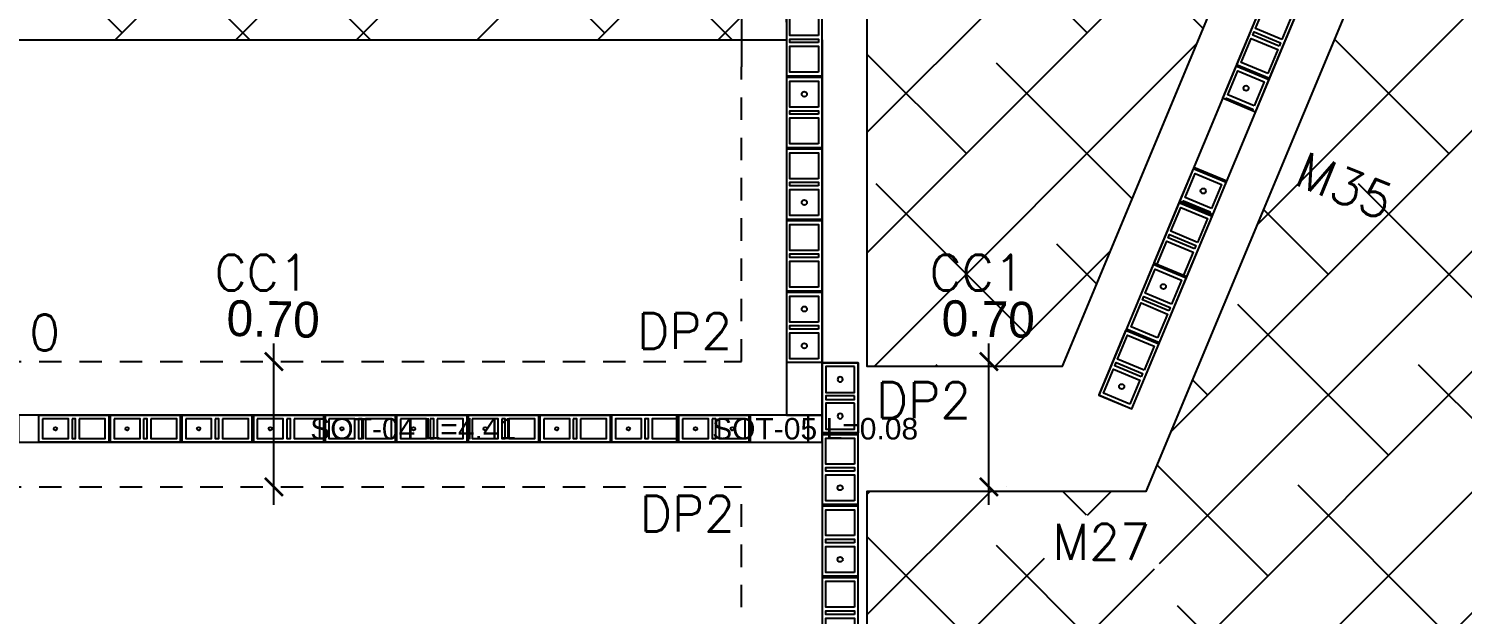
# Model space of a CAD drawing. Header units: metres. Extents: x -33.7 to 12.8, y -17.6 to 9.1.
# Drawn here: x -2.54 to 5.46, y 0.12 to 3.39 of the extents above; entities that cross this region are included whole.
import ezdxf
from ezdxf.enums import TextEntityAlignment as Align
from ezdxf.xclip import XClip

# ---------------------------------------------------------------- set-up
doc = ezdxf.new("R2010")
doc.units = ezdxf.units.M
doc.header["$XCLIPFRAME"] = 2
doc.linetypes.add('HIDDEN', pattern=[0.375, 0.25, -0.125])
for name, color, linetype in [('block0.14', 1, 'Continuous'), ('BLOCK251', 1, 'Continuous'), ('CIMIENTO 004', 4, 'Continuous'), ('COTAS', 1, 'Continuous'), ('CUANT-MUROS-TEXTO', 7, 'Continuous'), ('S-contrapiso 001', 1, 'Continuous'), ('S-cotas 001', 1, 'Continuous'), ('S-text 003', 3, 'Continuous'), ('SOT Muro de 15cm', 1, 'Continuous'), ('SOT Muro de 20cm', 5, 'Continuous'), ('TEX5', 4, 'Continuous'), ('ZAPATA', 6, 'Continuous')]:
    doc.layers.add(name, color=color, linetype=linetype)
doc.styles.add('ROMANS', font='romans')
doc.styles.add('ROTULOS', font='GOTHIC.TTF')
doc.styles.get("Standard").update_dxf_attribs({"font": 'arial.ttf'})
doc.dimstyles.new('DIM_100_2', dxfattribs={"dimtxt": 0.2, "dimasz": 0.1, "dimexe": 0.1, "dimexo": 0.1, "dimgap": 0.15, "dimtad": 1, "dimtxsty": 'ROTULOS', "dimblk": 'ARCHTICK', "dimcen": 0.1, "dimdle": 0.1, "dimclrd": 256, "dimclre": 256, "dimclrt": 1, "dimaunit": 1, "dimadec": 3, "dimazin": 3, "dimtfac": 1, "dimtix": 1, "dimtmove": 2, "dimatfit": 0, "dimldrblk": 'FLECHA', "dimfxl": 0.25, "dimtvp": 1, "dimlwd": -1, "dimlwe": -1})

# ---------------------------------------------------------------- blocks, each defined once
blk = doc.blocks.new('*U271')
for points in [[(-0.075, 0.4), (0.075, 0.4), (0.075, 0.01), (-0.075, 0.01)], [(0.055, 0.38), (-0.055, 0.38), (-0.055, 0.235), (0.055, 0.235)], [(0.055, 0.215), (-0.055, 0.215), (-0.055, 0.195), (0.055, 0.195)], [(0.055, 0.175), (-0.055, 0.175), (-0.055, 0.03), (0.055, 0.03)]]:
    blk.add_lwpolyline(points, close=True)
at = {"color": 251}
blk.add_lwpolyline([(-0.075, 0), (0.075, 0)], dxfattribs=at)
at = {"color": 3}
blk.add_circle((0, 0.3075), 0.00953, dxfattribs=at)
blk = doc.blocks.new('*U302')
for points in [[(-0.075, 0.4), (0.075, 0.4), (0.075, 0.01), (-0.075, 0.01)], [(0.055, 0.38), (-0.055, 0.38), (-0.055, 0.235), (0.055, 0.235)], [(0.055, 0.215), (-0.055, 0.215), (-0.055, 0.195), (0.055, 0.195)], [(0.055, 0.175), (-0.055, 0.175), (-0.055, 0.03), (0.055, 0.03)]]:
    blk.add_lwpolyline(points, close=True)
at = {"color": 251}
blk.add_lwpolyline([(-0.075, 0), (0.075, 0)], dxfattribs=at)
at = {"color": 3}
blk.add_circle((0, 0.3075), 0.00953, dxfattribs=at)
blk = doc.blocks.new('*U303')
for points in [[(-0.075, 0.4), (0.075, 0.4), (0.075, 0.01), (-0.075, 0.01)], [(0.055, 0.38), (-0.055, 0.38), (-0.055, 0.235), (0.055, 0.235)], [(0.055, 0.215), (-0.055, 0.215), (-0.055, 0.195), (0.055, 0.195)], [(0.055, 0.175), (-0.055, 0.175), (-0.055, 0.03), (0.055, 0.03)]]:
    blk.add_lwpolyline(points, close=True)
at = {"color": 251}
blk.add_lwpolyline([(-0.075, 0), (0.075, 0)], dxfattribs=at)
at = {"color": 3}
blk.add_circle((0, 0.3075), 0.00953, dxfattribs=at)
blk = doc.blocks.new('*U304')
for points in [[(-0.075, 0.4), (0.075, 0.4), (0.075, 0.01), (-0.075, 0.01)], [(0.055, 0.38), (-0.055, 0.38), (-0.055, 0.235), (0.055, 0.235)], [(0.055, 0.215), (-0.055, 0.215), (-0.055, 0.195), (0.055, 0.195)], [(0.055, 0.175), (-0.055, 0.175), (-0.055, 0.03), (0.055, 0.03)]]:
    blk.add_lwpolyline(points, close=True)
at = {"color": 251}
blk.add_lwpolyline([(-0.075, 0), (0.075, 0)], dxfattribs=at)
at = {"color": 3}
blk.add_circle((0, 0.3075), 0.00953, dxfattribs=at)
blk = doc.blocks.new('*U305')
for points in [[(-0.075, 0.4), (0.075, 0.4), (0.075, 0.01), (-0.075, 0.01)], [(0.055, 0.38), (-0.055, 0.38), (-0.055, 0.235), (0.055, 0.235)], [(0.055, 0.215), (-0.055, 0.215), (-0.055, 0.195), (0.055, 0.195)], [(0.055, 0.175), (-0.055, 0.175), (-0.055, 0.03), (0.055, 0.03)]]:
    blk.add_lwpolyline(points, close=True)
at = {"color": 251}
blk.add_lwpolyline([(-0.075, 0), (0.075, 0)], dxfattribs=at)
at = {"color": 3}
blk.add_circle((0, 0.3075), 0.00953, dxfattribs=at)
blk = doc.blocks.new('*U306')
for points in [[(-0.075, 0.4), (0.075, 0.4), (0.075, 0.01), (-0.075, 0.01)], [(0.055, 0.38), (-0.055, 0.38), (-0.055, 0.235), (0.055, 0.235)], [(0.055, 0.215), (-0.055, 0.215), (-0.055, 0.195), (0.055, 0.195)], [(0.055, 0.175), (-0.055, 0.175), (-0.055, 0.03), (0.055, 0.03)]]:
    blk.add_lwpolyline(points, close=True)
at = {"color": 251}
blk.add_lwpolyline([(-0.075, 0), (0.075, 0)], dxfattribs=at)
at = {"color": 3}
blk.add_circle((0, 0.3075), 0.00953, dxfattribs=at)
blk = doc.blocks.new('*U307')
for points in [[(-0.075, 0.4), (0.075, 0.4), (0.075, 0.01), (-0.075, 0.01)], [(0.055, 0.38), (-0.055, 0.38), (-0.055, 0.235), (0.055, 0.235)], [(0.055, 0.215), (-0.055, 0.215), (-0.055, 0.195), (0.055, 0.195)], [(0.055, 0.175), (-0.055, 0.175), (-0.055, 0.03), (0.055, 0.03)]]:
    blk.add_lwpolyline(points, close=True)
at = {"color": 251}
blk.add_lwpolyline([(-0.075, 0), (0.075, 0)], dxfattribs=at)
at = {"color": 3}
blk.add_circle((0, 0.3075), 0.00953, dxfattribs=at)
blk = doc.blocks.new('*U308')
for points in [[(-0.075, 0.4), (0.075, 0.4), (0.075, 0.01), (-0.075, 0.01)], [(0.055, 0.38), (-0.055, 0.38), (-0.055, 0.235), (0.055, 0.235)], [(0.055, 0.215), (-0.055, 0.215), (-0.055, 0.195), (0.055, 0.195)], [(0.055, 0.175), (-0.055, 0.175), (-0.055, 0.03), (0.055, 0.03)]]:
    blk.add_lwpolyline(points, close=True)
at = {"color": 251}
blk.add_lwpolyline([(-0.075, 0), (0.075, 0)], dxfattribs=at)
at = {"color": 3}
blk.add_circle((0, 0.3075), 0.00953, dxfattribs=at)
blk = doc.blocks.new('*U309')
for points in [[(-0.075, 0.4), (0.075, 0.4), (0.075, 0.01), (-0.075, 0.01)], [(0.055, 0.38), (-0.055, 0.38), (-0.055, 0.235), (0.055, 0.235)], [(0.055, 0.215), (-0.055, 0.215), (-0.055, 0.195), (0.055, 0.195)], [(0.055, 0.175), (-0.055, 0.175), (-0.055, 0.03), (0.055, 0.03)]]:
    blk.add_lwpolyline(points, close=True)
at = {"color": 251}
blk.add_lwpolyline([(-0.075, 0), (0.075, 0)], dxfattribs=at)
at = {"color": 3}
for centre in [(0, 0.3075), (0, 0.1025)]:
    blk.add_circle(centre, 0.00953, dxfattribs=at)
blk = doc.blocks.new('*U310')
for points in [[(-0.075, 0.4), (0.075, 0.4), (0.075, 0.01), (-0.075, 0.01)], [(0.055, 0.38), (-0.055, 0.38), (-0.055, 0.235), (0.055, 0.235)], [(0.055, 0.215), (-0.055, 0.215), (-0.055, 0.195), (0.055, 0.195)], [(0.055, 0.175), (-0.055, 0.175), (-0.055, 0.03), (0.055, 0.03)]]:
    blk.add_lwpolyline(points, close=True)
at = {"color": 251}
blk.add_lwpolyline([(-0.075, 0), (0.075, 0)], dxfattribs=at)
at = {"color": 3}
blk.add_circle((0, 0.1025), 0.00953, dxfattribs=at)
blk = doc.blocks.new('_ArchTick')
at = {"color": 0, "linetype": 'ByBlock', "lineweight": -2, "const_width": 0.15}
blk.add_lwpolyline([(-0.5, -0.5), (0.5, 0.5)], dxfattribs=at)
blk = doc.blocks.new('*D437')
at = {"layer": 'Defpoints', "color": 0, "transparency": 16777216}
for p in [(-1.1735, 1.5334), (-1.1735, 1.5334), (-1.1735, 0.8334)]:
    blk.add_point(p, dxfattribs=at)
at = {"layer": 'S-cotas 001', "transparency": 16777216}
for p, q in [((-1.1735, 0.7334), (-1.1735, 1.6334)), ((-1.0735, 1.5334), (-1.0735, 1.5334)), ((-1.0735, 0.8334), (-1.0735, 0.8334))]:
    blk.add_line(p, q, dxfattribs=at)
at = {"layer": 'S-cotas 001', "linetype": 'ByBlock', "transparency": 16777216, "xscale": 0.1, "yscale": 0.1, "zscale": 0.1}
for p, rotation in [((-1.1735, 1.5334), 90), ((-1.1735, 0.8334), 270)]:
    blk.add_blockref('_ArchTick', p, dxfattribs=dict(at, rotation=rotation))
at = {"layer": 'S-cotas 001', "color": 1, "transparency": 16777216, "insert": (-1.1774, 1.7698), "char_height": 0.2, "attachment_point": 5, "rotation": 358.70947, "style": 'ROTULOS'}
blk.add_mtext('\\A1;0.70', dxfattribs=at)
blk = doc.blocks.new('FLECHA')
h = blk.add_hatch(color=256)
edge = h.paths.add_edge_path()
edge.add_line((-0.76, -0.716), (-0.346, 0))
edge.add_line((-0.346, 0), (-0.76, 0.716))
edge.add_arc((-0.63, 0.791), 0.15, 30, 210, ccw=False)
edge.add_line((-0.5, 0.866), (0, 0))
edge.add_line((0, 0), (-0.5, -0.866))
edge.add_arc((-0.63, -0.791), 0.15, 150, 330, ccw=False)
blk.add_line((-0.346, 0), (-1.83, 0))
blk.add_lwpolyline([(-0.76, -0.716), (-0.346, 0), (-0.76, 0.716, -1), (-0.5, 0.866), (0, 0), (-0.5, -0.866, -1)], format="xyb", close=True)
blk = doc.blocks.new('*D446')
at = {"layer": 'COTAS', "transparency": 16777216}
for p, q in [((-4.6593, 3.4291), (-4.6593, 3.734)), ((1.689, 3.4291), (1.689, 3.734)), ((-4.7593, 3.634), (1.789, 3.634))]:
    blk.add_line(p, q, dxfattribs=at)
at = {"layer": 'Defpoints', "color": 0, "transparency": 16777216}
for p in [(1.689, 3.634), (-4.6593, 3.3291), (1.689, 3.3291)]:
    blk.add_point(p, dxfattribs=at)
at = {"layer": 'COTAS', "linetype": 'ByBlock', "transparency": 16777216, "xscale": 0.1, "yscale": 0.1, "zscale": 0.1}
for p, rotation in [((-4.6593, 3.634), 179.9999997109854), ((1.689, 3.634), 359.9999997109854)]:
    blk.add_blockref('_ArchTick', p, dxfattribs=dict(at, rotation=rotation))
at = {"layer": 'COTAS', "color": 1, "transparency": 16777216, "insert": (-1.4852, 3.8441), "char_height": 0.2, "attachment_point": 5, "rotation": 360, "style": 'ROTULOS'}
blk.add_mtext('\\A1;6.35', dxfattribs=at)
blk = doc.blocks.new('*U471')
at = {"color": 251}
blk.add_lwpolyline([(135.5512, -9.5275), (135.7512, -9.5275)], dxfattribs=at)
for points in [[(135.5512, -9.9275), (135.7512, -9.9275), (135.7512, -9.5375), (135.5512, -9.5375)], [(135.7312, -9.7025), (135.5712, -9.7025), (135.5712, -9.5575), (135.7312, -9.5575)], [(135.7312, -9.7425), (135.5712, -9.7425), (135.5712, -9.7225), (135.7312, -9.7225)], [(135.7312, -9.9075), (135.5712, -9.9075), (135.5712, -9.7625), (135.7312, -9.7625)]]:
    blk.add_lwpolyline(points, close=True)
at = {"color": 3}
for centre in [(135.6512, -9.63), (135.6512, -9.835)]:
    blk.add_circle(centre, 0.0144, dxfattribs=at)
blk = doc.blocks.new('*U473')
at = {"color": 251}
blk.add_lwpolyline([(135.5512, -9.5275), (135.7512, -9.5275)], dxfattribs=at)
for points in [[(135.5512, -9.9275), (135.7512, -9.9275), (135.7512, -9.5375), (135.5512, -9.5375)], [(135.7312, -9.7025), (135.5712, -9.7025), (135.5712, -9.5575), (135.7312, -9.5575)], [(135.7312, -9.7425), (135.5712, -9.7425), (135.5712, -9.7225), (135.7312, -9.7225)], [(135.7312, -9.9075), (135.5712, -9.9075), (135.5712, -9.7625), (135.7312, -9.7625)]]:
    blk.add_lwpolyline(points, close=True)
at = {"color": 3}
for centre in [(135.6512, -9.63), (135.6512, -9.835)]:
    blk.add_circle(centre, 0.0144, dxfattribs=at)
blk = doc.blocks.new('*U474')
at = {"color": 251}
blk.add_lwpolyline([(135.5512, -9.5275), (135.7512, -9.5275)], dxfattribs=at)
for points in [[(135.5512, -9.9275), (135.7512, -9.9275), (135.7512, -9.5375), (135.5512, -9.5375)], [(135.7312, -9.7025), (135.5712, -9.7025), (135.5712, -9.5575), (135.7312, -9.5575)], [(135.7312, -9.7425), (135.5712, -9.7425), (135.5712, -9.7225), (135.7312, -9.7225)], [(135.7312, -9.9075), (135.5712, -9.9075), (135.5712, -9.7625), (135.7312, -9.7625)]]:
    blk.add_lwpolyline(points, close=True)
blk = doc.blocks.new('*U475')
at = {"color": 251}
blk.add_lwpolyline([(135.5512, -9.5275), (135.7512, -9.5275)], dxfattribs=at)
for points in [[(135.5512, -9.9275), (135.7512, -9.9275), (135.7512, -9.5375), (135.5512, -9.5375)], [(135.7312, -9.7025), (135.5712, -9.7025), (135.5712, -9.5575), (135.7312, -9.5575)], [(135.7312, -9.7425), (135.5712, -9.7425), (135.5712, -9.7225), (135.7312, -9.7225)], [(135.7312, -9.9075), (135.5712, -9.9075), (135.5712, -9.7625), (135.7312, -9.7625)]]:
    blk.add_lwpolyline(points, close=True)
at = {"color": 3}
blk.add_circle((135.6512, -9.835), 0.0144, dxfattribs=at)
blk = doc.blocks.new('*U476')
at = {"color": 251}
blk.add_lwpolyline([(135.5512, -9.5275), (135.7512, -9.5275)], dxfattribs=at)
for points in [[(135.5512, -9.9275), (135.7512, -9.9275), (135.7512, -9.5375), (135.5512, -9.5375)], [(135.7312, -9.7025), (135.5712, -9.7025), (135.5712, -9.5575), (135.7312, -9.5575)], [(135.7312, -9.7425), (135.5712, -9.7425), (135.5712, -9.7225), (135.7312, -9.7225)], [(135.7312, -9.9075), (135.5712, -9.9075), (135.5712, -9.7625), (135.7312, -9.7625)]]:
    blk.add_lwpolyline(points, close=True)
at = {"color": 3}
blk.add_circle((135.6512, -9.63), 0.0144, dxfattribs=at)
blk = doc.blocks.new('*U477')
at = {"color": 251}
blk.add_lwpolyline([(135.5512, -9.5275), (135.7512, -9.5275)], dxfattribs=at)
for points in [[(135.5512, -9.9275), (135.7512, -9.9275), (135.7512, -9.5375), (135.5512, -9.5375)], [(135.7312, -9.7025), (135.5712, -9.7025), (135.5712, -9.5575), (135.7312, -9.5575)], [(135.7312, -9.7425), (135.5712, -9.7425), (135.5712, -9.7225), (135.7312, -9.7225)], [(135.7312, -9.9075), (135.5712, -9.9075), (135.5712, -9.7625), (135.7312, -9.7625)]]:
    blk.add_lwpolyline(points, close=True)
blk = doc.blocks.new('*U492')
at = {"color": 251}
blk.add_lwpolyline([(135.5512, -9.5275), (135.7512, -9.5275)], dxfattribs=at)
for points in [[(135.5512, -9.9275), (135.7512, -9.9275), (135.7512, -9.5375), (135.5512, -9.5375)], [(135.7312, -9.7025), (135.5712, -9.7025), (135.5712, -9.5575), (135.7312, -9.5575)], [(135.7312, -9.7425), (135.5712, -9.7425), (135.5712, -9.7225), (135.7312, -9.7225)], [(135.7312, -9.9075), (135.5712, -9.9075), (135.5712, -9.7625), (135.7312, -9.7625)]]:
    blk.add_lwpolyline(points, close=True)
at = {"color": 3}
blk.add_circle((135.6512, -9.835), 0.0144, dxfattribs=at)
blk = doc.blocks.new('*U493')
at = {"color": 251}
blk.add_lwpolyline([(135.5512, -9.5275), (135.7512, -9.5275)], dxfattribs=at)
for points in [[(135.5512, -9.9275), (135.7512, -9.9275), (135.7512, -9.5375), (135.5512, -9.5375)], [(135.7312, -9.7025), (135.5712, -9.7025), (135.5712, -9.5575), (135.7312, -9.5575)], [(135.7312, -9.7425), (135.5712, -9.7425), (135.5712, -9.7225), (135.7312, -9.7225)], [(135.7312, -9.9075), (135.5712, -9.9075), (135.5712, -9.7625), (135.7312, -9.7625)]]:
    blk.add_lwpolyline(points, close=True)
at = {"color": 3}
blk.add_circle((135.6512, -9.63), 0.0144, dxfattribs=at)
blk = doc.blocks.new('*U532')
blk.add_line((135.7512, -9.7325), (135.5512, -9.7325))
at = {"color": 251}
blk.add_lwpolyline([(135.5512, -9.5275), (135.7512, -9.5275)], dxfattribs=at)
for points in [[(135.7512, -9.7325), (135.7512, -9.5375), (135.5512, -9.5375), (135.5512, -9.7325)], [(135.5712, -9.7325), (135.5712, -9.7225), (135.7312, -9.7225), (135.7312, -9.7325)]]:
    blk.add_lwpolyline(points)
blk.add_lwpolyline([(135.7312, -9.7025), (135.5712, -9.7025), (135.5712, -9.5575), (135.7312, -9.5575)], close=True)
at = {"color": 3}
blk.add_circle((135.6512, -9.63), 0.0144, dxfattribs=at)
blk = doc.blocks.new('*U534')
blk.add_line((135.7512, -9.7325), (135.5512, -9.7325))
at = {"color": 251}
blk.add_lwpolyline([(135.5512, -9.5275), (135.7512, -9.5275)], dxfattribs=at)
for points in [[(135.7512, -9.7325), (135.7512, -9.5375), (135.5512, -9.5375), (135.5512, -9.7325)], [(135.5712, -9.7325), (135.5712, -9.7225), (135.7312, -9.7225), (135.7312, -9.7325)]]:
    blk.add_lwpolyline(points)
blk.add_lwpolyline([(135.7312, -9.7025), (135.5712, -9.7025), (135.5712, -9.5575), (135.7312, -9.5575)], close=True)
at = {"color": 3}
blk.add_circle((135.6512, -9.63), 0.0144, dxfattribs=at)
blk = doc.blocks.new('*U494')
at = {"color": 251}
blk.add_lwpolyline([(135.5512, -9.5275), (135.7512, -9.5275)], dxfattribs=at)
for points in [[(135.5512, -9.9275), (135.7512, -9.9275), (135.7512, -9.5375), (135.5512, -9.5375)], [(135.7312, -9.7025), (135.5712, -9.7025), (135.5712, -9.5575), (135.7312, -9.5575)], [(135.7312, -9.7425), (135.5712, -9.7425), (135.5712, -9.7225), (135.7312, -9.7225)], [(135.7312, -9.9075), (135.5712, -9.9075), (135.5712, -9.7625), (135.7312, -9.7625)]]:
    blk.add_lwpolyline(points, close=True)
blk = doc.blocks.new('*D512')
at = {"layer": 'Defpoints', "color": 0, "transparency": 16777216}
for p in [(2.8201, 1.5334), (2.8201, 1.5334), (2.8201, 0.8334)]:
    blk.add_point(p, dxfattribs=at)
at = {"layer": 'S-cotas 001', "transparency": 16777216}
for p, q in [((2.8201, 0.7334), (2.8201, 1.6334)), ((2.9201, 1.5334), (2.9201, 1.5334)), ((2.9201, 0.8334), (2.9201, 0.8334))]:
    blk.add_line(p, q, dxfattribs=at)
at = {"layer": 'S-cotas 001', "linetype": 'ByBlock', "transparency": 16777216, "xscale": 0.1, "yscale": 0.1, "zscale": 0.1}
for p, rotation in [((2.8201, 1.5334), 90), ((2.8201, 0.8334), 270)]:
    blk.add_blockref('_ArchTick', p, dxfattribs=dict(at, rotation=rotation))
at = {"layer": 'S-cotas 001', "color": 1, "transparency": 16777216, "insert": (2.8162, 1.7698), "char_height": 0.2, "attachment_point": 5, "rotation": 358.70947, "style": 'ROTULOS'}
blk.add_mtext('\\A1;0.70', dxfattribs=at)
blk = doc.blocks.new('*U533')
at = {"color": 251}
blk.add_lwpolyline([(135.5512, -9.5275), (135.7512, -9.5275)], dxfattribs=at)
for points in [[(135.5512, -9.9275), (135.7512, -9.9275), (135.7512, -9.5375), (135.5512, -9.5375)], [(135.7312, -9.7025), (135.5712, -9.7025), (135.5712, -9.5575), (135.7312, -9.5575)], [(135.7312, -9.7425), (135.5712, -9.7425), (135.5712, -9.7225), (135.7312, -9.7225)], [(135.7312, -9.9075), (135.5712, -9.9075), (135.5712, -9.7625), (135.7312, -9.7625)]]:
    blk.add_lwpolyline(points, close=True)
blk = doc.blocks.new('*U470')
at = {"color": 251}
blk.add_lwpolyline([(135.5512, -9.5275), (135.7512, -9.5275)], dxfattribs=at)
for points in [[(135.5512, -9.9275), (135.7512, -9.9275), (135.7512, -9.5375), (135.5512, -9.5375)], [(135.7312, -9.7025), (135.5712, -9.7025), (135.5712, -9.5575), (135.7312, -9.5575)], [(135.7312, -9.7425), (135.5712, -9.7425), (135.5712, -9.7225), (135.7312, -9.7225)], [(135.7312, -9.9075), (135.5712, -9.9075), (135.5712, -9.7625), (135.7312, -9.7625)]]:
    blk.add_lwpolyline(points, close=True)
at = {"color": 3}
blk.add_circle((135.6512, -9.835), 0.0144, dxfattribs=at)
blk = doc.blocks.new('*U561')
at = {"color": 251}
blk.add_lwpolyline([(135.5512, -9.5275), (135.7512, -9.5275)], dxfattribs=at)
for points in [[(135.5512, -9.9275), (135.7512, -9.9275), (135.7512, -9.5375), (135.5512, -9.5375)], [(135.7312, -9.7025), (135.5712, -9.7025), (135.5712, -9.5575), (135.7312, -9.5575)], [(135.7312, -9.7425), (135.5712, -9.7425), (135.5712, -9.7225), (135.7312, -9.7225)], [(135.7312, -9.9075), (135.5712, -9.9075), (135.5712, -9.7625), (135.7312, -9.7625)]]:
    blk.add_lwpolyline(points, close=True)
at = {"color": 3}
blk.add_circle((135.6512, -9.835), 0.0144, dxfattribs=at)
blk = doc.blocks.new('*U560')
at = {"color": 251}
blk.add_lwpolyline([(135.5512, -9.5275), (135.7512, -9.5275)], dxfattribs=at)
for points in [[(135.5512, -9.9275), (135.7512, -9.9275), (135.7512, -9.5375), (135.5512, -9.5375)], [(135.7312, -9.7025), (135.5712, -9.7025), (135.5712, -9.5575), (135.7312, -9.5575)], [(135.7312, -9.7425), (135.5712, -9.7425), (135.5712, -9.7225), (135.7312, -9.7225)], [(135.7312, -9.9075), (135.5712, -9.9075), (135.5712, -9.7625), (135.7312, -9.7625)]]:
    blk.add_lwpolyline(points, close=True)
at = {"color": 3}
blk.add_circle((135.6512, -9.835), 0.0144, dxfattribs=at)

msp = doc.modelspace()

# ---------------------------------------------------------------- hatches: boundary and pattern name
at = {"layer": 'S-contrapiso 001'}
h = msp.add_hatch(dxfattribs=at)
h.set_pattern_fill('ANSI38', color=256, scale=0.15)
h.paths.add_polyline_path([(-4.6593, 0.8334), (-8.386, 0.8334), (-8.386, -0.2387), (-4.6593, -0.2387)])
h.paths.add_polyline_path([(-5.3507, 0.0369), (-4.7173, 0.0369), (-4.7173, -0.2631), (-5.3507, -0.2631)])
h.paths.add_polyline_path([(-8.1834, 0.8535), (-7.731, 0.8535), (-7.731, 0.5535), (-8.1834, 0.5535)])
h.paths.add_polyline_path([(-9.586, 0.8334), (-9.586, -0.2387), (-8.386, -0.2387), (-8.386, 0.8334)])
h.paths.add_polyline_path([(-8.386, 6.3702), (-8.386, 1.5334), (-4.6593, 1.5334), (-4.6593, 3.3291), (-2.586, 3.3291), (-2.586, 6.3702)])
h.paths.add_polyline_path([(-11.086, 6.3702), (-11.086, 2.9834), (-9.586, 2.9834), (-9.586, 1.5334), (-8.386, 1.5334), (-8.386, 6.3702)])
h.paths.add_polyline_path([(-9.5393, 1.8241), (-8.9155, 1.8241), (-8.9155, 1.5241), (-9.5393, 1.5241)])
h.paths.add_polyline_path([(-8.386, 6.3702), (-8.386, 7.7363), (-8.8848, 7.7363), (-9.2848, 7.7363), (-9.6848, 7.7363), (-10.0848, 7.7363), (-10.4848, 7.7363), (-10.611, 7.7363), (-10.8848, 7.7362), (-11.086, 7.7362), (-11.086, 6.3702)])
h.paths.add_polyline_path([(-3.182, 7.8863), (-3.182, 7.8663), (-3.182, 7.8364), (-3.182, 7.7563), (-3.182, 7.7363), (-3.372, 7.7363), (-3.372, 7.8364), (-3.7597, 7.8364), (-3.7597, 7.7363), (-3.986, 7.7363), (-3.986, 6.7363), (-4.686, 6.7363), (-4.686, 7.7363), (-4.9222, 7.7363), (-5.1122, 7.7363), (-5.3598, 7.7363), (-5.7598, 7.7363), (-6.1598, 7.7363), (-6.5598, 7.7363), (-6.9598, 7.7363), (-7.3598, 7.7363), (-7.586, 7.7362), (-7.586, 6.7363), (-8.286, 6.7363), (-8.286, 7.7363), (-8.386, 7.7363), (-8.386, 6.3702), (-2.586, 6.3702), (-2.586, 6.7363), (-2.936, 6.7363), (-2.936, 7.7363), (-3.172, 7.7363), (-3.172, 7.8364), (-3.172, 7.8863)], is_closed=False)
h.paths.add_polyline_path([(-2.586, 3.3291), (1.439, 3.3291), (1.439, 4.9451), (-2.011, 4.9451), (-2.011, 6.3702), (-2.586, 6.3702)])
h.paths.add_polyline_path([(-2.011, 7.7363), (-2.236, 7.7363), (-2.236, 6.7363), (-2.586, 6.7363), (-2.586, 6.3702), (-2.011, 6.3702)])
h.paths.add_polyline_path([(4.6574, 4.9302), (3.9462, 5.2268), (4.0571, 5.4926), (2.139, 6.2926), (2.139, 1.5084), (3.2303, 1.5084)])
h.paths.add_polyline_path([(10.1144, 2.8169), (9.7724, 2.9595), (9.9071, 3.2826), (6.4461, 4.726), (6.2536, 4.2645), (5.3035, 4.6608), (3.9158, 1.3334), (9.4957, 1.3334), (9.7777, 2.0095)])
h.paths.add_polyline_path([(8.7205, 1.6505), (9.3407, 1.3935), (9.1876, 1.024), (8.5673, 1.281)])
h.paths.add_polyline_path([(9.4957, 1.3334), (3.9158, 1.3334), (3.6968, 0.8084), (2.139, 0.8084), (2.139, -2.6637), (7.8287, -2.6637)])
h.paths.add_polyline_path([(7.0302, -2.4025), (7.6504, -2.6595), (7.4973, -3.029), (6.877, -2.772)])
h.paths.add_polyline_path([(8.6568, 1.3446), (9.1961, 1.0926), (9.0691, 0.8208), (8.5298, 1.0728)])
h.paths.add_polyline_path([(7.453, -3.5646), (7.8287, -2.6637), (2.139, -2.6637), (2.139, -3.1747), (3.0741, -3.5646)])
h.paths.add_polyline_path([(3.0741, -3.5646), (6.4622, -4.9777), (6.5969, -4.6546), (6.9389, -4.7973), (7.453, -3.5646)])
h.paths.add_polyline_path([(-5.3882, -2.6637), (-5.3882, -0.9387), (-8.0538, -0.9387), (-8.0538, -2.6637)])
h.paths.add_polyline_path([(-6.0368, -2.5157), (-5.5845, -2.5157), (-5.5845, -2.8157), (-6.0368, -2.8157)])
h.paths.add_polyline_path([(-11.386, -3.8953), (-11.386, -2.6637), (-11.386, -0.3166), (-12.886, -0.3166), (-12.886, 0.5401), (-15.8572, -0.7944), (-17.5814, -3.3881), (-14.0719, -5.7717), (-13.5557, -4.9952), (-12.557, -5.6591)])
h.paths.add_polyline_path([(-15.8572, -0.7944), (-17.6054, -1.5796), (-17.4593, -1.6767), (-18.2811, -2.9129), (-17.5814, -3.3881)])
h.paths.add_polyline_path([(-12.886, 1.3334), (-12.886, 2.4194), (-15.3829, 4.7202), (-17.9279, 4.7202), (-20.7334, 0.4997), (-17.9006, -1.3833), (-15.5456, -0.3256), (-14.4428, 1.3334)])
h.paths.add_polyline_path([(-11.786, 2.9834), (-12.886, 2.9834), (-12.886, 2.8274), (-15.36, 5.107), (-15.36, 5.5139), (-11.786, 5.5139), (-11.786, 2.9834)])
h.paths.add_polyline_path([(-23.2556, 0.1331), (-23.1743, 0.079), (-22.2323, 1.4961), (-20.9832, 0.6658), (-18.2881, 4.7202), (-18.66, 4.7202), (-18.66, 7.0363)])
h.paths.add_polyline_path([(-15.36, 7.0363), (-15.36, 6.3702), (-11.786, 6.3702), (-11.786, 7.0363)])
h.paths.add_polyline_path([(-14.9493, 6.5059), (-14.4969, 6.5059), (-14.4969, 6.2059), (-14.9493, 6.2059)])
h.paths.add_polyline_path([(-13.402, 7.054), (-12.7307, 7.0389), (-12.7397, 6.639), (-13.411, 6.6541)])
h.paths.add_polyline_path([(-11.736, 6.2139), (-11.736, 6.3702), (-15.36, 6.3702), (-15.36, 6.2139)])
h.paths.add_polyline_path([(-22.706, -7.3169), (-22.4748, -6.3262), (-20.6318, -6.7465), (-19.9949, -3.9537), (-22.5603, -2.2485), (-24.2496, -4.7898), (-23.3334, -5.3988), (-24.0254, -6.4398)])
h.paths.add_polyline_path([(-25.7636, -7.053), (-25.6242, -7.0875), (-25.9129, -8.2523), (-23.5743, -8.8319), (-23.4877, -8.4824), (-23.4397, -8.2471), (-23.8182, -8.1533), (-24.2016, -8.0582), (-24.5899, -7.962), (-24.9781, -7.8658), (-25.3664, -7.7696), (-25.7449, -7.6757), (-25.7088, -7.5301), (-25.3206, -7.6264), (-24.9323, -7.7226), (-24.5441, -7.8188), (-24.1558, -7.9151), (-23.7821, -8.0077), (-23.3939, -8.1039), (-23.2483, -8.14), (-23.3445, -8.5282), (-23.4287, -8.868), (-23.0877, -8.9525), (-22.706, -7.3169), (-24.0254, -6.4398), (-24.7173, -7.4808), (-25.6392, -6.868)])
h.paths.add_polyline_path([(-19.3284, -9.3819), (-18.7609, -9.7591), (-16.3508, -6.1334), (-13.937, -7.7379), (-13.7738, -7.492), (-14.7736, -6.8274), (-14.238, -6.0216), (-17.7475, -3.638), (-19.9216, -6.9085), (-18.797, -7.165)])
h.paths.add_polyline_path([(-19.7546, -10.8089), (-19.5492, -10.945), (-18.927, -10.009), (-19.4029, -9.6926), (-19.6751, -10.8286)])
h.paths.add_polyline_path([(-18.6973, -16.0499), (-18.2664, -14.311), (-20.7079, -12.6881), (-19.7152, -11.1948), (-20.6224, -10.5938), (-20.8884, -10.5278), (-21.2767, -10.4316), (-21.6649, -10.3354), (-22.0532, -10.2391), (-22.124, -10.2216), (-24.9656, -14.4963)])
h.paths.add_polyline_path([(-24.9656, -14.4963), (-22.124, -10.2216), (-22.4414, -10.1429), (-22.8297, -10.0467), (-23.218, -9.9505), (-23.6062, -9.8542), (-23.9945, -9.758), (-24.3827, -9.6618), (-24.771, -9.5655), (-25.1592, -9.4693), (-25.5475, -9.3731), (-25.9357, -9.2769), (-26.1534, -9.2229), (-26.324, -9.1806), (-26.7122, -9.0844), (-27.1005, -8.9882), (-27.2036, -8.9626), (-30.0452, -13.2373), (-25.6764, -14.3201)])
h.paths.add_polyline_path([(-22.1972, -9.4099), (-21.5063, -9.5712), (-21.5972, -9.9607), (-22.2881, -9.7994)])
h.paths.add_polyline_path([(-27.2036, -8.9626), (-27.4887, -8.8919), (-27.877, -8.7957), (-28.2652, -8.6995), (-28.2888, -8.6936), (-28.6535, -8.6032), (-29.032, -8.5094), (-29.1026, -8.4919), (-31.9442, -12.7666), (-30.0452, -13.2373)])
h.paths.add_polyline_path([(-29.6289, -8.3615), (-29.6974, -8.3445), (-29.733, -8.3357), (-30.0423, -8.259), (-33.4182, -12.4013), (-31.9442, -12.7666), (-29.1026, -8.4919), (-29.2503, -8.4553)])
h.paths.add_polyline_path([(-27.3143, -6.1019), (-26.9261, -6.1982), (-26.5378, -6.2944), (-26.4809, -6.3085), (-26.7993, -6.0969), (-26.1073, -5.0559), (-26.5251, -4.7781), (-27.3934, -6.0824), (-27.3241, -6.0995)], is_closed=False)
h.paths.add_polyline_path([(-26.1838, -6.5367), (-26.1924, -6.5713), (-26.338, -6.5352), (-26.3294, -6.5006), (-26.5836, -6.4376), (-26.9719, -6.3414), (-27.3601, -6.2451), (-27.4817, -6.215), (-27.7172, -6.5687), (-26.0735, -6.9761), (-25.889, -6.702), (-26.1102, -6.5549)])
h.paths.add_polyline_path([(-27.7888, -6.6763), (-28.4237, -7.6299), (-28.0482, -7.723)])
h.paths.add_polyline_path([(-23.1743, 0.079), (-23.2556, 0.1331), (-26.5251, -4.7781), (-26.1073, -5.0559), (-25.4153, -4.0149), (-24.4994, -4.6237), (-22.8101, -2.0824), (-24.0592, -1.2521)])
h.paths.add_polyline_path([(-14.4428, 1.3334), (-15.5456, -0.3256), (-12.886, 0.8689), (-12.886, 1.3334)])
h.paths.add_polyline_path([(-11.0382, -0.4636), (-11.0382, -0.3166), (-11.386, -0.3166), (-11.386, -2.6637), (-11.3538, -2.6637), (-11.3538, -0.4636)])
h.paths.add_polyline_path([(-19.9216, -6.9085), (-17.7475, -3.638), (-18.4471, -3.1628), (-19.2861, -4.4249), (-19.7277, -4.1314), (-20.3393, -6.8132)])
h.paths.add_polyline_path([(2.1518, -2.8988), (2.7756, -2.8988), (2.7756, -3.1988), (2.1518, -3.1988)])
h.paths.add_polyline_path([(-20.7446, -3.7304), (-20.0476, -3.8632), (-20.1225, -4.2561), (-20.8195, -4.1233)])
h.paths.add_polyline_path([(-25.755, -7.6631), (-25.1515, -7.8209), (-25.2273, -8.1111), (-25.8309, -7.9534)])
h.paths.add_polyline_path([(-19.2987, -9.1554), (-19.0535, -8.8097), (-18.8088, -8.9833), (-19.054, -9.329)])
h.paths.add_polyline_path([(-20.9886, -10.5251), (-20.5588, -10.6317), (-20.631, -10.9229), (-21.0608, -10.8163)])
h.paths.add_polyline_path([(-25.441, -14.4093), (-25.2795, -13.7576), (-24.8912, -13.8538), (-25.0527, -14.5055)])
h.paths.add_polyline_path([(-25.6505, -14.3528), (-25.5225, -13.7715), (-25.2295, -13.8361), (-25.3575, -14.4174)])
h.paths.add_polyline_path([(-19.8576, -6.0936), (-19.4643, -5.503), (-19.1314, -5.7247), (-19.5246, -6.3153)])
h.paths.add_polyline_path([(-2.011, 6.6254), (-2.0963, 6.6254), (-2.0963, 6.9254), (-2.011, 6.9254)], flags=16)
h.paths.add_polyline_path([(-2.011, 6.8147), (-2.1595, 6.8147), (-2.1595, 7.2147), (-2.011, 7.2147)], flags=16)
h.paths.add_polyline_path([(-7.1504, 0.8049), (-6.441, 0.789), (-6.45, 0.3891), (-7.1594, 0.4051)], flags=16)
h.paths.add_polyline_path([(-7.1232, 0.4867), (-6.547, 0.4867), (-6.547, 0.1867), (-7.1232, 0.1867)], flags=16)
h.paths.add_polyline_path([(-6.0487, -0.1365), (-6.0487, 0.5635), (-5.6487, 0.5635), (-5.6487, -0.1365)], flags=16)
h.paths.add_polyline_path([(-11.0246, 6.0206), (-10.3913, 6.0206), (-10.3913, 5.7206), (-11.0246, 5.7206)], flags=16)
h.paths.add_polyline_path([(-10.7401, 4.2263), (-10.1639, 4.2263), (-10.1639, 3.9263), (-10.7401, 3.9263)], flags=16)
h.paths.add_polyline_path([(-10.8373, 4.5734), (-10.1277, 4.5734), (-10.1277, 4.1734), (-10.8373, 4.1734)], flags=16)
h.paths.add_polyline_path([(-8.9728, 6.9005), (-8.9728, 7.572), (-8.5728, 7.572), (-8.5728, 6.9005)], flags=16)
h.paths.add_polyline_path([(-10.0971, 7.638), (-9.4258, 7.6229), (-9.4348, 7.223), (-10.1061, 7.2381)], flags=16)
h.paths.add_polyline_path([(-10.0218, 7.3154), (-9.4265, 7.3154), (-9.4265, 7.0154), (-10.0218, 7.0154)], flags=16)
h.paths.add_polyline_path([(-10.8373, 7.0355), (-10.1277, 7.0355), (-10.1277, 6.6355), (-10.8373, 6.6355)], flags=16)
h.paths.add_polyline_path([(-10.7401, 6.6884), (-10.1639, 6.6884), (-10.1639, 6.3884), (-10.7401, 6.3884)], flags=16)
h.paths.add_polyline_path([(-5.3728, 6.9005), (-5.3728, 7.572), (-4.9728, 7.572), (-4.9728, 6.9005)], flags=16)
h.paths.add_polyline_path([(-6.3245, 7.3651), (-5.7292, 7.3651), (-5.7292, 7.0651), (-6.3245, 7.0651)], flags=16)
h.paths.add_polyline_path([(-6.3998, 7.638), (-5.7285, 7.6229), (-5.7375, 7.223), (-6.4088, 7.2381)], flags=16)
h.paths.add_polyline_path([(-3.7873, 7.2147), (-3.0777, 7.2147), (-3.0777, 6.8147), (-3.7873, 6.8147)], flags=16)
h.paths.add_polyline_path([(-7.2901, 6.8676), (-6.7139, 6.8676), (-6.7139, 6.5676), (-7.2901, 6.5676)], flags=16)
h.paths.add_polyline_path([(-7.3873, 7.2147), (-6.6777, 7.2147), (-6.6777, 6.8147), (-7.3873, 6.8147)], flags=16)
h.paths.add_polyline_path([(-1.8399, 4.034), (-1.1304, 4.034), (-1.1304, 3.634), (-1.8399, 3.634)], flags=16)
h.paths.add_polyline_path([(0.4157, 4.2451), (0.9919, 4.2451), (0.9919, 3.9451), (0.4157, 3.9451)], flags=16)
h.paths.add_polyline_path([(0.3231, 4.5921), (1.0326, 4.5921), (1.0326, 4.1921), (0.3231, 4.1921)], flags=16)
h.paths.add_polyline_path([(3.3137, 4.5875), (3.9633, 4.302), (3.8023, 3.9358), (3.1528, 4.2213)], flags=16)
h.paths.add_polyline_path([(3.2297, 4.2453), (3.7572, 4.0135), (3.6365, 3.7389), (3.109, 3.9707)], flags=16)
h.paths.add_polyline_path([(2.1466, -0.3731), (2.7704, -0.3731), (2.7704, -0.6731), (2.1466, -0.6731)], flags=16)
h.paths.add_polyline_path([(3.1299, 0.6767), (3.7728, 0.6767), (3.7728, 0.3767), (3.1299, 0.3767)], flags=16)
h.paths.add_polyline_path([(6.9665, -2.7084), (7.5058, -2.9604), (7.3788, -3.2322), (6.8395, -2.9801)], flags=16)
h.paths.add_polyline_path([(-7.9718, -0.9672), (-7.2625, -0.9832), (-7.2715, -1.3831), (-7.9809, -1.3671)], flags=16)
h.paths.add_polyline_path([(-7.9447, -1.2855), (-7.3685, -1.2855), (-7.3685, -1.5855), (-7.9447, -1.5855)], flags=16)
h.paths.add_polyline_path([(-16.0534, -4.1835), (-15.8082, -3.8378), (-15.5635, -4.0114), (-15.8087, -4.3571)], flags=16)
h.paths.add_polyline_path([(-15.882, -4.4089), (-15.4893, -3.818), (-15.1561, -4.0394), (-15.5489, -4.6303)], flags=16)
h.paths.add_polyline_path([(-15.4944, -0.66), (-15.1916, -1.3017), (-15.5533, -1.4724), (-15.8562, -0.8307)], flags=16)
h.paths.add_polyline_path([(-15.1916, -0.7068), (-14.9795, -1.0737), (-15.2392, -1.2238), (-15.4513, -0.8569)], flags=16)
h.paths.add_polyline_path([(-12.4951, -4.0567), (-11.9374, -4.4306), (-12.1602, -4.7628), (-12.7178, -4.3889)], flags=16)
h.paths.add_polyline_path([(-12.6176, -4.3441), (-12.1384, -4.6972), (-12.3163, -4.9387), (-12.7955, -4.5856)], flags=16)
h.paths.add_polyline_path([(-18.1856, -2.8372), (-17.7928, -2.2463), (-17.4597, -2.4677), (-17.8524, -3.0586)], flags=16)
h.paths.add_polyline_path([(-19.6813, 0.7981), (-19.0904, 0.4053), (-19.3118, 0.0722), (-19.9027, 0.465)], flags=16)
h.paths.add_polyline_path([(-15.0925, 3.5852), (-14.7506, 3.8357), (-14.5733, 3.5937), (-14.9152, 3.3432)], flags=16)
h.paths.add_polyline_path([(-19.1626, 2.6531), (-18.5717, 2.2604), (-18.7931, 1.9272), (-19.384, 2.32)], flags=16)
h.paths.add_polyline_path([(-18.8699, 2.7271), (-18.5287, 2.4757), (-18.7067, 2.2342), (-19.0479, 2.4856)], flags=16)
h.paths.add_polyline_path([(-15.0544, 3.2966), (-14.5142, 3.7567), (-14.2549, 3.4521), (-14.795, 2.9921)], flags=16)
h.paths.add_polyline_path([(-15.3473, 5.5061), (-14.7235, 5.5061), (-14.7235, 5.2061), (-15.3473, 5.2061)], flags=16)
h.paths.add_polyline_path([(-13.6656, 5.4855), (-12.9562, 5.4695), (-12.9653, 5.0696), (-13.6746, 5.0856)], flags=16)
h.paths.add_polyline_path([(-13.6384, 5.1672), (-13.0622, 5.1672), (-13.0622, 4.8672), (-13.6384, 4.8672)], flags=16)
h.paths.add_polyline_path([(-20.9408, 3.2934), (-20.4616, 2.9403), (-20.6396, 2.6988), (-21.1188, 3.0519)], flags=16)
h.paths.add_polyline_path([(-20.8113, 3.603), (-20.2521, 3.2313), (-20.4736, 2.8982), (-21.0327, 3.2699)], flags=16)
h.paths.add_polyline_path([(-13.3383, 6.7373), (-12.7431, 6.7373), (-12.7431, 6.4373), (-13.3383, 6.4373)], flags=16)
h.paths.add_polyline_path([(-20.6692, -4.0667), (-20.2504, -4.1315), (-20.2962, -4.4279), (-20.7151, -4.3632)], flags=16)
h.paths.add_polyline_path([(-22.9334, -3.0194), (-22.3425, -3.4122), (-22.5639, -3.7453), (-23.1548, -3.3525)], flags=16)
h.paths.add_polyline_path([(-22.6407, -2.9454), (-22.2996, -3.1968), (-22.4775, -3.4384), (-22.8187, -3.187)], flags=16)
h.paths.add_polyline_path([(-23.6003, -7.6928), (-22.9968, -7.8506), (-23.0727, -8.1408), (-23.6762, -7.983)], flags=16)
h.paths.add_polyline_path([(-19.1273, -9.3808), (-18.7346, -8.7899), (-18.4014, -9.0114), (-18.7942, -9.6023)], flags=16)
h.paths.add_polyline_path([(-19.2282, -15.1266), (-18.6685, -15.3293), (-18.7707, -15.6113), (-19.3304, -15.4087)], flags=16)
h.paths.add_polyline_path([(-21.7032, -10.3271), (-21.0997, -10.4849), (-21.1756, -10.7752), (-21.7791, -10.6174)], flags=16)
h.paths.add_polyline_path([(-19.1764, -14.8285), (-18.5329, -15.0204), (-18.6472, -15.4037), (-19.2907, -15.2119)], flags=16)
h.paths.add_polyline_path([(-24.6976, -2.4015), (-24.2184, -2.7546), (-24.3963, -2.9961), (-24.8755, -2.643)], flags=16)
h.paths.add_polyline_path([(-24.8921, -2.5383), (-24.3329, -2.91), (-24.5543, -3.2432), (-25.1135, -2.8715)], flags=16)
h.paths.add_polyline_path([(8.1076, 3.5617), (8.6525, 3.3222), (8.5318, 3.0475), (7.9869, 3.287)], flags=16)
h.paths.add_polyline_path([(8.2853, 3.9202), (8.8214, 3.6702), (8.6481, 3.2986), (8.112, 3.5486)], flags=16)
h.paths.add_polyline_path([(2.8707, 5.5518), (3.4156, 5.3122), (3.2949, 5.0376), (2.75, 5.2771)], flags=24)
h.paths.add_polyline_path([(3.1058, 5.8643), (3.618, 5.5686), (3.413, 5.2135), (2.9008, 5.5092)], flags=24)

# ---------------------------------------------------------------- linework, layer by layer
at = {"layer": 'CIMIENTO 004'}
for points in [[(4.0571, 5.4926), (2.139, 6.2926), (2.139, 1.5084), (3.2303, 1.5084), (4.6574, 4.9302)], [(1.439, 4.9364), (1.439, 3.1791)], [(5.3035, 4.6608), (3.6968, 0.8084), (2.139, 0.8084), (2.139, -3.1747)]]:
    msp.add_lwpolyline(points, dxfattribs=at)
at = {"layer": 'CIMIENTO 004', "linetype": 'HIDDEN', "ltscale": 0.5}
for points in [[(1.439, 1.5334), (1.439, 3.1791)], [(-4.5093, 1.5334), (1.439, 1.5334)], [(-4.5093, 0.8334), (1.439, 0.8334)], [(1.439, -2.7636), (1.439, 0.8334)]]:
    msp.add_lwpolyline(points, dxfattribs=at)
at = {"layer": 'SOT Muro de 15cm'}
for points in [[(-2.6, 1.0834), (1.81, 1.0834), (1.81, 1.2334), (-2.6, 1.2334)], [(1.81, 1.0834), (1.889, 1.0834), (1.889, 1.2334), (1.81, 1.2334)]]:
    msp.add_lwpolyline(points, close=True, dxfattribs=at)
at = {"layer": 'SOT Muro de 20cm'}
for points in [[(3.6183, 1.2697), (6.3584, 7.8397), (6.1738, 7.9167), (3.4338, 1.3467)], [(1.889, 1.2334), (1.889, 7.522), (1.689, 7.522), (1.689, 1.2334)], [(2.089, -3.5636), (2.089, 1.5264), (1.889, 1.5264), (1.889, -3.5636)]]:
    msp.add_lwpolyline(points, close=True, dxfattribs=at)
at = {"layer": 'ZAPATA'}
for points in [[(1.889, 3.3291), (1.889, -3.7636), (-4.6593, -3.7636)], [(-4.6593, 1.2334), (-4.6593, 3.3291), (1.689, 3.3291)]]:
    msp.add_lwpolyline(points, dxfattribs=at)

# ---------------------------------------------------------------- block references
at = {"layer": 'block0.14'}
for name, p in [('*U477', (-133.8622, 13.0567)), ('*U476', (-133.8622, 12.6567)), ('*U475', (-133.8622, 12.2567)), ('*U474', (-133.8622, 11.8567)), ('*U473', (-133.8622, 11.4567)), ('*U470', (-133.6622, 10.6639)), ('*U561', (-133.6622, 10.2639)), ('*U560', (-133.6622, 9.8639))]:
    msp.add_blockref(name, p, dxfattribs=at)
at = {"layer": 'block0.14', "rotation": 337.3612323858116}
for name, p in [('*U494', (-117.0821, 64.5316)), ('*U534', (-117.2361, 64.1624)), ('*U532', (-117.4753, 63.5888)), ('*U493', (-117.698, 63.0549)), ('*U492', (-117.8519, 62.6857))]:
    msp.add_blockref(name, p, dxfattribs=at)
at = {"layer": 'block0.14'}
ref = msp.add_blockref('*U533', (-117.5542, 63.3996), dxfattribs=dict(at, rotation=337.3612323858127))
XClip(ref).set_block_clipping_path([(135.5512423138, -9.9010313624), (135.7512132548, -9.5275452363)])
at = {"layer": 'block0.14', "xscale": -1, "rotation": 180}
msp.add_blockref('*U471', (-133.6622, -8.4012), dxfattribs=at)
at = {"layer": 'block0.14'}
ref = msp.add_blockref('*U310', (0.704, 1.1584), dxfattribs=dict(at, rotation=270))
XClip(ref).set_block_clipping_path([(-0.0749999999, 0), (0.0750000117, 0.3728032548)])
at = {"layer": 'BLOCK251', "rotation": 90.00000000000017}
for name, p in [('*U271', (-2.086, 1.1584)), ('*U302', (-1.686, 1.1584)), ('*U303', (-1.286, 1.1584)), ('*U304', (-0.886, 1.1584)), ('*U305', (-0.486, 1.1584)), ('*U306', (-0.086, 1.1584)), ('*U307', (0.314, 1.1584)), ('*U308', (0.714, 1.1584)), ('*U309', (1.489, 1.1584))]:
    msp.add_blockref(name, p, dxfattribs=at)

# ---------------------------------------------------------------- texts
at = {"layer": 'CUANT-MUROS-TEXTO'}
for s, p in [('SOT-04 L=4.41', (-0.395, 1.1584)), ('SOT-05 L=0.08', (1.8495, 1.1584))]:
    msp.add_text(s, height=0.12, dxfattribs=at).set_placement(p, align=Align.MIDDLE_CENTER)
at = {"layer": 'S-text 003', "style": 'ROMANS'}
msp.add_text('M35', height=0.2, rotation=337.83968, dxfattribs=at).set_placement((5.0241, 2.3187), align=Align.RIGHT)
for s, p in [('M10', (-2.3683, 1.5955)), ('DP2', (1.3864, 1.6036)), ('DP2', (2.7204, 1.2182)), ('DP2', (1.4014, 0.5839)), ('M27', (3.7228, 0.4267))]:
    msp.add_text(s, height=0.2, dxfattribs=at).set_placement(p, align=Align.RIGHT)
at = {"layer": 'TEX5', "style": 'ROMANS'}
for p in [(-0.9742, 1.9301), (3.0194, 1.9301)]:
    msp.add_text('CC1', height=0.2, dxfattribs=at).set_placement(p, align=Align.RIGHT)

# ---------------------------------------------------------------- dimensions: what is measured, and where the dimension line sits
at = {"layer": 'COTAS'}
dim = msp.add_aligned_dim(p1=(-4.6593, 3.3291), p2=(1.689, 3.3291), distance=0.3049, dimstyle='DIM_100_2', dxfattribs=at)
dim.commit()
dim.dimension.update_dxf_attribs({"geometry": '*D446', "text_midpoint": (-1.4852, 3.8441)})
at = {"layer": 'S-cotas 001'}
for base, p1, p2, picture, middle in [((-1.1735, 1.5334), (-1.1735, 0.8334), (-1.1735, 1.5334), '*D437', (-1.1774, 1.7698)), ((2.8201, 1.5334), (2.8201, 0.8334), (2.8201, 1.5334), '*D512', (2.8162, 1.7698))]:
    dim = msp.add_linear_dim(base=base, p1=p1, p2=p2, angle=270, dimstyle='DIM_100_2', dxfattribs=at)
    dim.commit()
    dim.dimension.update_dxf_attribs({"geometry": picture, "text_midpoint": middle, "dimtype": 160, "text_rotation": 358.70947})

doc.saveas('drawing.dxf')
